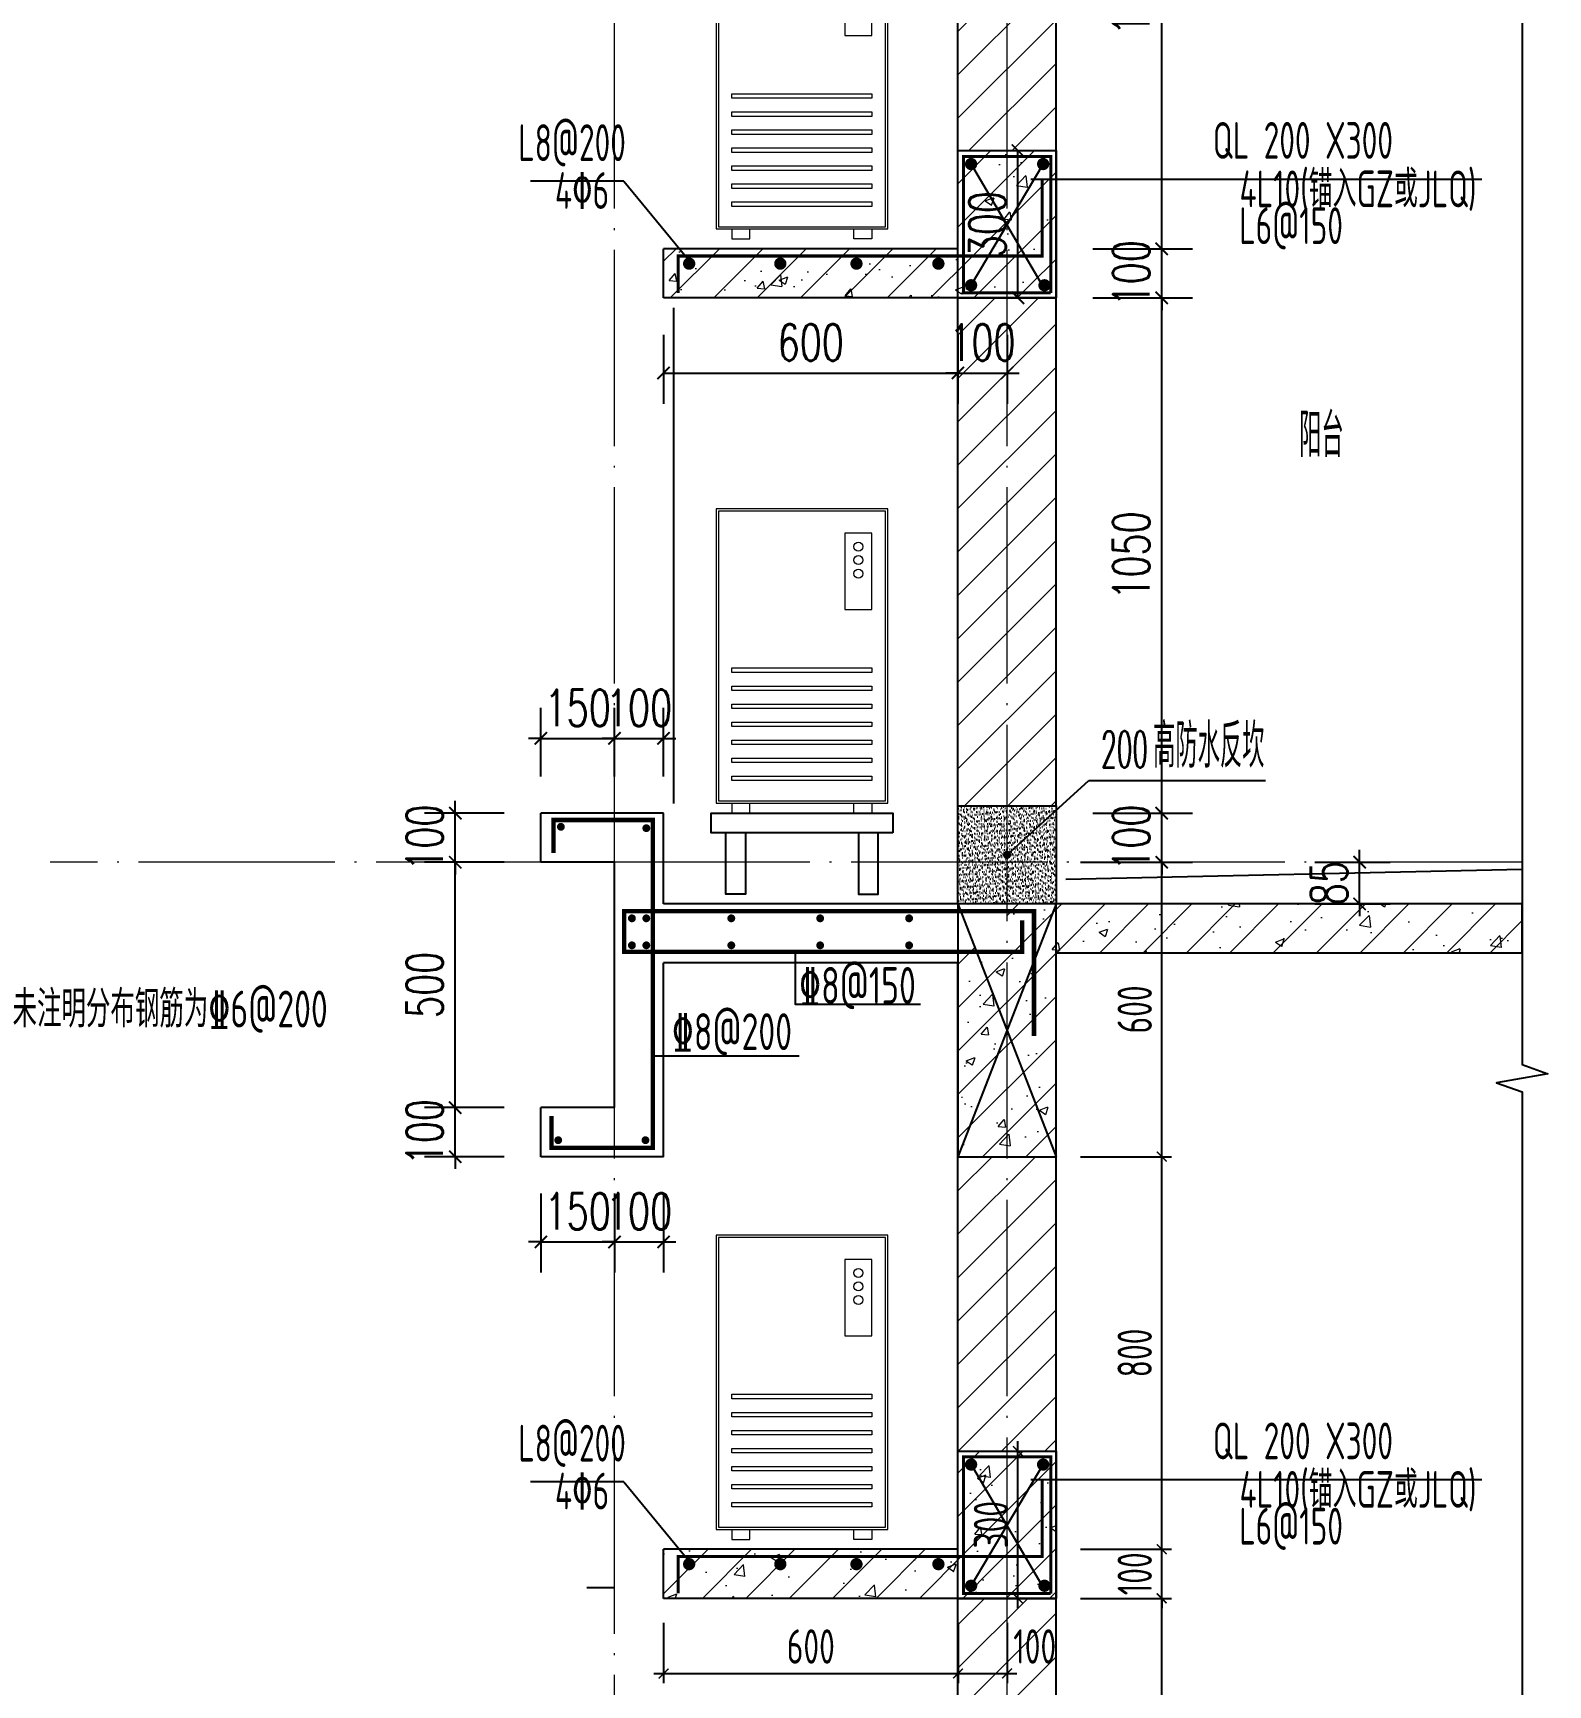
# Model space of a CAD drawing. Extents: x -461650 to 361314, y 245336 to 769729.
# Drawn here: x 264297 to 267385, y 667147 to 670513 of the extents above; entities that cross this region are included whole.
import ezdxf
from ezdxf.enums import TextEntityAlignment as Align

# ---------------------------------------------------------------- set-up
doc = ezdxf.new("R2010")
doc.units = 0
doc.header["$LTSCALE"] = 1000
doc.linetypes.add('DOTE', pattern=[2.42, 2, -0.2, 0.02, -0.2])
doc.linetypes.add('H3普通虚线', pattern=[4.2, 3, -1.2])
doc.layers.get('0').update_dxf_attribs({"linetype": 'CONTINUOUS'})
doc.layers.get('DEFPOINTS').update_dxf_attribs({"linetype": 'CONTINUOUS'})
for name, color, linetype in [('DIM', 2, 'CONTINUOUS'), ('DIM_IDEN', 67, 'CONTINUOUS'), ('DIM_SYMB', 3, 'CONTINUOUS'), ('PUB_DIM', 3, 'CONTINUOUS'), ('PUB_TEXT', 2, 'CONTINUOUS'), ('REIN', 6, 'CONTINUOUS'), ('REIND', 1, 'CONTINUOUS'), ('REINL', 1, 'CONTINUOUS'), ('S-BEAM-LINE2', 4, 'H3普通虚线'), ('S-大样-砼线', 7, 'CONTINUOUS'), ('S-引出线', 40, 'CONTINUOUS'), ('TEXT', 2, 'CONTINUOUS'), ('WALL', 5, 'CONTINUOUS'), ('看线', 251, 'CONTINUOUS'), ('空调外机', 8, 'CONTINUOUS'), ('立面-看线', 251, 'CONTINUOUS')]:
    doc.layers.add(name, color=color, linetype=linetype)
for name, color, linetype, lineweight in [('DOTE', 19, 'DOTE', 9), ('PUB_HATCH', 8, 'CONTINUOUS', 9), ('平面-空调室外机', 143, 'CONTINUOUS', 9)]:
    doc.layers.add(name, color=color, linetype=linetype, lineweight=lineweight)
doc.styles.add('_TCH_DIM_T3', font='SIMPLEX', dxfattribs={"width": 0.705882, "bigfont": 'GBCBIG'})
doc.styles.add('DIM_FONT_T3', font='SIMPLEX', dxfattribs={"width": 0.705882, "bigfont": 'GBCBIG'})
doc.styles.add('TSSD_DIMENSION', font='Tssdeng.shx', dxfattribs={"width": 0.7, "bigfont": 'tssdchn.shx'})
doc.styles.add('TSSD_Label', font='Tssdeng.shx', dxfattribs={"width": 0.7, "bigfont": 'hztxt.shx'})
doc.styles.add('TSSD_REIN', font='tssdeng.shx', dxfattribs={"width": 0.7, "height": 300, "bigfont": 'tssdchn.shx'})
doc.dimstyles.new('_TCH_ARCH&&25', dxfattribs={"dimtxt": 74.375, "dimasz": 25, "dimexe": 62.5, "dimexo": 75, "dimgap": 25, "dimtad": 1, "dimdec": 0, "dimzin": 0, "dimdsep": 46, "dimtxsty": '_TCH_DIM_T3', "dimblk": 'ARCHTICK', "dimcen": 0.09, "dimclrt": 7, "dimazin": 0, "dimtfac": 1, "dimtdec": 0, "dimtix": 1, "dimtmove": 2, "dimatfit": 3, "dimldrblk": 'ARCHTICK', "dimfxl": 0, "dimtolj": 1, "dimtzin": 0, "dimarcsym": 0})
doc.dimstyles.new('TSSD_20_20', dxfattribs={"dimtxt": 60, "dimasz": 20, "dimexe": 20, "dimexo": 50, "dimgap": 20, "dimtad": 1, "dimdec": 0, "dimzin": 0, "dimdsep": 46, "dimtxsty": 'TSSD_DIMENSION', "dimblk": 'ARCHTICK', "dimblk1": 'ARCHTICK', "dimblk2": 'ARCHTICK', "dimcen": 0, "dimdle": 20, "dimclrt": 7, "dimadec": 0, "dimazin": 0, "dimtfac": 1, "dimtdec": 0, "dimtix": 1, "dimtmove": 2, "dimatfit": 3, "dimfxl": 0, "dimtolj": 1, "dimtzin": 0, "dimarcsym": 0})
pattern_1 = [(45, (0, 0), (-44.194174, 44.194174), []), (50, (0, 0), (179.315046, -15.688034), [18.75, -206.25]), (355, (0, 0), (-34.687833, 188.048033), [15, -165]), (100.4514, (14.94, -1.3), (144.627345, 172.359886), [15.935047, -175.285528]), (46.1842, (0, 50), (266.81026, -41.379754), [28.125, -309.375]), (96.6356, (22.23, 46.55), (233.66568, 243.52947), [23.90257, -262.92825]), (351.1842, (0, 50), (233.66549, 243.52965), [22.5, -247.5]), (21, (25, 37.5), (149.226763, -100.654723), [18.75, -206.25]), (326, (25, 37.5), (60.828833, 181.28751), [15, -165]), (71.4514, (37.44, 29.11), (210.055657, 80.632624), [15.935047, -175.285528]), (37.5, (0, 0), (3.039964, 83.2234635), [0, -163, 0, -167.5, 0, -165.625]), (7.5, (0, 0), (65.767384, 98.602928), [0, -95.5, 0, -159.25, 0, -63.125]), (327.5, (-55.75, 0), (133.455609, -5.638718), [0, -62.5, 0, -195, 0, -258.75]), (317.5, (-80.75, 0), (145.796542, 25.026246), [0, -81.25, 0, -129.5, 0, -183.75])]
pattern_2 = [(45, (0, 44.88), (-44.1941915, 44.1941915), [])]
pattern_3 = [(45, (-737876.647, 828566.014), (-44.194174, 44.194174), []), (50, (-737876.65, 828566.01), (179.315046, -15.688034), [18.75, -206.25]), (355, (-737876.65, 828566.01), (-34.687833, 188.048033), [15, -165]), (100.4514, (-737861.7, 828564.7), (144.627345, 172.359886), [15.935047, -175.285528]), (46.1842, (-737876.65, 828616.01), (266.81026, -41.379754), [28.125, -309.375]), (96.6356, (-737854.4, 828612.57), (233.665676, 243.52947), [23.90257, -262.92825]), (351.1842, (-737876.65, 828616.01), (233.66549, 243.52965), [22.5, -247.5]), (21, (-737851.65, 828603.51), (149.226763, -100.654723), [18.75, -206.25]), (326, (-737851.65, 828603.51), (60.828833, 181.28751), [15, -165]), (71.4514, (-737839.21, 828595.13), (210.055657, 80.632624), [15.935047, -175.285528]), (37.5, (-737876.647, 828566.014), (3.039964, 83.2234635), [0, -163, 0, -167.5, 0, -165.625]), (7.5, (-737876.65, 828566.01), (65.767384, 98.602928), [0, -95.5, 0, -159.25, 0, -63.125]), (327.5, (-737932.397, 828566.014), (133.455609, -5.638718), [0, -62.5, 0, -195, 0, -258.75]), (317.5, (-737957.4, 828566.01), (145.796542, 25.026246), [0, -81.25, 0, -129.5, 0, -183.75])]
pattern_4 = [(45, (-737876.647, 828610.89), (-44.1941915, 44.1941915), [])]

# ---------------------------------------------------------------- blocks, each defined once
blk = doc.blocks.new('kongtiao')
for p, q in [((-338.7, 49), (-338.7, -550.8)), ((11, 49), (-338.7, 49)), ((-334.1, 44.4), (-334.1, -546.2)), ((6.4, 44.4), (-334.1, 44.4)), ((6.4, -546.2), (6.4, 44.4)), ((11, -550.8), (11, 49)), ((-76.2, -0.5), (-76.2, -156.5)), ((-21.1, -0.5), (-76.2, -0.5)), ((-21.1, -156.5), (-21.1, -0.5)), ((-76.2, -156.5), (-21.1, -156.5)), ((-338.7, -550.8), (11, -550.8)), ((-334.1, -546.2), (6.4, -546.2)), ((-306.6, -550.8), (-306.6, -571.2)), ((-306.6, -571.2), (-269.8, -571.2)), ((-269.8, -571.2), (-269.8, -550.8)), ((-57.9, -571.2), (-57.9, -550.8)), ((-21.1, -571.2), (-57.9, -571.2)), ((-21.1, -550.8), (-21.1, -571.2))]:
    blk.add_line(p, q)
for points in [[(-306.6, -275.4), (-21.1, -275.4), (-21.1, -284.6), (-306.6, -284.6)], [(-306.6, -312.1), (-21.1, -312.1), (-21.1, -321.3), (-306.6, -321.3)], [(-306.6, -348.8), (-21.1, -348.8), (-21.1, -358), (-306.6, -358)], [(-306.6, -385.6), (-21.1, -385.6), (-21.1, -394.7), (-306.6, -394.7)], [(-306.6, -422.3), (-21.1, -422.3), (-21.1, -431.5), (-306.6, -431.5)], [(-306.6, -459), (-21.1, -459), (-21.1, -468.2), (-306.6, -468.2)], [(-306.6, -495.7), (-21.1, -495.7), (-21.1, -504.9), (-306.6, -504.9)]]:
    blk.add_lwpolyline(points, close=True)
for centre in [(-48.7, -28), (-48.7, -55.6), (-48.7, -83.1)]:
    blk.add_circle(centre, 9.18)
blk = doc.blocks.new('_ArchTick')
at = {"color": 0, "linetype": 'ByBlock', "const_width": 0.15}
blk.add_lwpolyline([(-0.5, -0.5), (0.5, 0.5)], dxfattribs=at)
blk = doc.blocks.new('*D250')
at = {"layer": 'DEFPOINTS', "color": 0}
for p in [(895181.9, -114986.1), (895397.2, -114986.1), (895181.9, -116036.1)]:
    blk.add_point(p, dxfattribs=at)
at = {"layer": 'PUB_DIM', "color": 0, "lineweight": -2}
for p, q in [((895256.9, -114986.1), (895459.7, -114986.1)), ((895397.2, -116036.1), (895397.2, -114986.1)), ((895256.9, -116036.1), (895459.7, -116036.1))]:
    blk.add_line(p, q, dxfattribs=at)
at = {"layer": 'PUB_DIM', "color": 0, "lineweight": -2, "xscale": 25, "yscale": 25, "zscale": 25}
for p, rotation in [((895397.2, -114986.1), 90), ((895397.2, -116036.1), 270)]:
    blk.add_blockref('_ArchTick', p, dxfattribs=dict(at, rotation=rotation))
at = {"layer": 'PUB_DIM', "color": 7, "insert": (895335, -115511.1), "char_height": 74.38, "attachment_point": 5, "rotation": 90, "style": '_TCH_DIM_T3'}
blk.add_mtext('\\A1;1050', dxfattribs=at)
blk = doc.blocks.new('*D251')
at = {"layer": 'DEFPOINTS', "color": 0}
for p in [(895181.9, -116036.1), (895397.2, -116036.1), (895181.9, -116136.1)]:
    blk.add_point(p, dxfattribs=at)
at = {"layer": 'PUB_DIM', "color": 0, "lineweight": -2}
for p, q in [((895397.2, -116036.1), (895397.2, -116011.1)), ((895256.9, -116036.1), (895459.7, -116036.1)), ((895397.2, -116136.1), (895397.2, -116036.1)), ((895256.9, -116136.1), (895459.7, -116136.1)), ((895397.2, -116136.1), (895397.2, -116161.1))]:
    blk.add_line(p, q, dxfattribs=at)
at = {"layer": 'PUB_DIM', "color": 0, "lineweight": -2, "xscale": 25, "yscale": 25, "zscale": 25}
for p, rotation in [((895397.2, -116036.1), 270), ((895397.2, -116136.1), 90)]:
    blk.add_blockref('_ArchTick', p, dxfattribs=dict(at, rotation=rotation))
at = {"layer": 'PUB_DIM', "color": 7, "insert": (895335, -116086.1), "char_height": 74.38, "attachment_point": 5, "rotation": 90, "style": '_TCH_DIM_T3'}
blk.add_mtext('\\A1;100', dxfattribs=at)
blk = doc.blocks.new('*D252')
at = {"layer": 'DEFPOINTS', "color": 0}
for p in [(895181.9, -116136.1), (895397.2, -116136.1), (895181.9, -117186.1)]:
    blk.add_point(p, dxfattribs=at)
at = {"layer": 'PUB_DIM', "color": 0, "lineweight": -2}
for p, q in [((895256.9, -116136.1), (895459.7, -116136.1)), ((895397.2, -117186.1), (895397.2, -116136.1)), ((895256.9, -117186.1), (895459.7, -117186.1))]:
    blk.add_line(p, q, dxfattribs=at)
at = {"layer": 'PUB_DIM', "color": 0, "lineweight": -2, "xscale": 25, "yscale": 25, "zscale": 25}
for p, rotation in [((895397.2, -116136.1), 90), ((895397.2, -117186.1), 270)]:
    blk.add_blockref('_ArchTick', p, dxfattribs=dict(at, rotation=rotation))
at = {"layer": 'PUB_DIM', "color": 7, "insert": (895335, -116661.1), "char_height": 74.38, "attachment_point": 5, "rotation": 90, "style": '_TCH_DIM_T3'}
blk.add_mtext('\\A1;1050', dxfattribs=at)
blk = doc.blocks.new('*D253')
at = {"layer": 'DEFPOINTS', "color": 0}
for p in [(895181.9, -117186.1), (895397.2, -117186.1), (895181.9, -117286.1)]:
    blk.add_point(p, dxfattribs=at)
at = {"layer": 'PUB_DIM', "color": 0, "lineweight": -2}
for p, q in [((895397.2, -117186.1), (895397.2, -117161.1)), ((895256.9, -117186.1), (895459.7, -117186.1)), ((895397.2, -117286.1), (895397.2, -117186.1)), ((895256.9, -117286.1), (895459.7, -117286.1)), ((895397.2, -117286.1), (895397.2, -117311.1))]:
    blk.add_line(p, q, dxfattribs=at)
at = {"layer": 'PUB_DIM', "color": 0, "lineweight": -2, "xscale": 25, "yscale": 25, "zscale": 25}
for p, rotation in [((895397.2, -117186.1), 270), ((895397.2, -117286.1), 90)]:
    blk.add_blockref('_ArchTick', p, dxfattribs=dict(at, rotation=rotation))
at = {"layer": 'PUB_DIM', "color": 7, "insert": (895335, -117236.1), "char_height": 74.38, "attachment_point": 5, "rotation": 90, "style": '_TCH_DIM_T3'}
blk.add_mtext('\\A1;100', dxfattribs=at)
blk = doc.blocks.new('*D254')
at = {"layer": 'DEFPOINTS', "color": 0}
for p in [(894381.9, -116136.1), (894981.9, -116136.1), (894981.9, -116289.2)]:
    blk.add_point(p, dxfattribs=at)
at = {"layer": 'PUB_DIM', "color": 0, "lineweight": -2}
for p, q in [((894381.9, -116211.1), (894381.9, -116351.7)), ((894981.9, -116211.1), (894981.9, -116351.7)), ((894381.9, -116289.2), (894981.9, -116289.2))]:
    blk.add_line(p, q, dxfattribs=at)
at = {"layer": 'PUB_DIM', "color": 0, "lineweight": -2, "xscale": 25, "yscale": 25, "zscale": 25, "rotation": 180}
blk.add_blockref('_ArchTick', (894381.9, -116289.2), dxfattribs=at)
at = {"layer": 'PUB_DIM', "color": 0, "lineweight": -2, "xscale": 25, "yscale": 25, "zscale": 25}
blk.add_blockref('_ArchTick', (894981.9, -116289.2), dxfattribs=at)
at = {"layer": 'PUB_DIM', "color": 7, "insert": (894681.9, -116227), "char_height": 74.38, "attachment_point": 5, "style": '_TCH_DIM_T3'}
blk.add_mtext('\\A1;600', dxfattribs=at)
blk = doc.blocks.new('*D255')
at = {"layer": 'DEFPOINTS', "color": 0}
for p in [(894981.9, -116136.1), (895081.9, -116136.1), (895081.9, -116289.2)]:
    blk.add_point(p, dxfattribs=at)
at = {"layer": 'PUB_DIM', "color": 0, "lineweight": -2}
for p, q in [((894981.9, -116211.1), (894981.9, -116351.7)), ((895081.9, -116211.1), (895081.9, -116351.7)), ((894981.9, -116289.2), (894956.9, -116289.2)), ((894981.9, -116289.2), (895081.9, -116289.2)), ((895081.9, -116289.2), (895106.9, -116289.2))]:
    blk.add_line(p, q, dxfattribs=at)
at = {"layer": 'PUB_DIM', "color": 0, "lineweight": -2, "xscale": 25, "yscale": 25, "zscale": 25}
blk.add_blockref('_ArchTick', (894981.9, -116289.2), dxfattribs=at)
at = {"layer": 'PUB_DIM', "color": 0, "lineweight": -2, "xscale": 25, "yscale": 25, "zscale": 25, "rotation": 180}
blk.add_blockref('_ArchTick', (895081.9, -116289.2), dxfattribs=at)
at = {"layer": 'PUB_DIM', "color": 7, "insert": (895031.9, -116227), "char_height": 74.38, "attachment_point": 5, "style": '_TCH_DIM_T3'}
blk.add_mtext('\\A1;100', dxfattribs=at)
blk = doc.blocks.new('*D256')
at = {"layer": 'DEFPOINTS', "color": 0}
for p in [(894981.9, -115836.1), (895104.2, -115836.1), (894981.9, -116136.1)]:
    blk.add_point(p, dxfattribs=at)
at = {"layer": 'PUB_DIM', "color": 0, "lineweight": -2}
for p, q in [((895056.9, -115836.1), (895166.7, -115836.1)), ((895104.2, -116136.1), (895104.2, -115836.1)), ((895056.9, -116136.1), (895166.7, -116136.1))]:
    blk.add_line(p, q, dxfattribs=at)
at = {"layer": 'PUB_DIM', "color": 0, "lineweight": -2, "xscale": 25, "yscale": 25, "zscale": 25}
for p, rotation in [((895104.2, -115836.1), 90), ((895104.2, -116136.1), 270)]:
    blk.add_blockref('_ArchTick', p, dxfattribs=dict(at, rotation=rotation))
at = {"layer": 'PUB_DIM', "color": 7, "insert": (895042, -115986.1), "char_height": 74.38, "attachment_point": 5, "rotation": 90, "style": '_TCH_DIM_T3'}
blk.add_mtext('\\A1;300', dxfattribs=at)
blk = doc.blocks.new('*D257')
at = {"layer": 'DEFPOINTS', "color": 0}
for p in [(895634.6, -117286.1), (895800.6, -117286.1), (895634.6, -117371.1)]:
    blk.add_point(p, dxfattribs=at)
at = {"layer": 'PUB_DIM', "color": 0, "lineweight": -2}
for p, q in [((895800.6, -117286.1), (895800.6, -117261.1)), ((895709.6, -117286.1), (895863.1, -117286.1)), ((895800.6, -117371.1), (895800.6, -117286.1)), ((895709.6, -117371.1), (895863.1, -117371.1)), ((895800.6, -117371.1), (895800.6, -117396.1))]:
    blk.add_line(p, q, dxfattribs=at)
at = {"layer": 'PUB_DIM', "color": 0, "lineweight": -2, "xscale": 25, "yscale": 25, "zscale": 25}
for p, rotation in [((895800.6, -117286.1), 270), ((895800.6, -117371.1), 90)]:
    blk.add_blockref('_ArchTick', p, dxfattribs=dict(at, rotation=rotation))
at = {"layer": 'PUB_DIM', "color": 7, "insert": (895738.4, -117328.6), "char_height": 74.38, "attachment_point": 5, "rotation": 90, "style": '_TCH_DIM_T3'}
blk.add_mtext('\\A1;85', dxfattribs=at)
blk = doc.blocks.new('*D258')
at = {"layer": 'DEFPOINTS', "color": 0}
for p in [(893957.3, -117186.1), (894131.9, -117186.1), (894131.9, -117286.1)]:
    blk.add_point(p, dxfattribs=at)
at = {"layer": 'PUB_DIM', "color": 0, "lineweight": -2}
for p, q in [((893957.3, -117186.1), (893957.3, -117161.1)), ((894056.9, -117186.1), (893894.8, -117186.1)), ((893957.3, -117286.1), (893957.3, -117186.1)), ((894056.9, -117286.1), (893894.8, -117286.1)), ((893957.3, -117286.1), (893957.3, -117311.1))]:
    blk.add_line(p, q, dxfattribs=at)
at = {"layer": 'PUB_DIM', "color": 0, "lineweight": -2, "xscale": 25, "yscale": 25, "zscale": 25}
for p, rotation in [((893957.3, -117186.1), 270), ((893957.3, -117286.1), 90)]:
    blk.add_blockref('_ArchTick', p, dxfattribs=dict(at, rotation=rotation))
at = {"layer": 'PUB_DIM', "color": 7, "insert": (893895.1, -117236.1), "char_height": 74.38, "attachment_point": 5, "rotation": 90, "style": '_TCH_DIM_T3'}
blk.add_mtext('\\A1;100', dxfattribs=at)
blk = doc.blocks.new('*D259')
at = {"layer": 'DEFPOINTS', "color": 0}
for p in [(893957.3, -117286.1), (894131.9, -117286.1), (894131.9, -117786.1)]:
    blk.add_point(p, dxfattribs=at)
at = {"layer": 'PUB_DIM', "color": 0, "lineweight": -2}
for p, q in [((894056.9, -117286.1), (893894.8, -117286.1)), ((893957.3, -117786.1), (893957.3, -117286.1)), ((894056.9, -117786.1), (893894.8, -117786.1))]:
    blk.add_line(p, q, dxfattribs=at)
at = {"layer": 'PUB_DIM', "color": 0, "lineweight": -2, "xscale": 25, "yscale": 25, "zscale": 25}
for p, rotation in [((893957.3, -117286.1), 90), ((893957.3, -117786.1), 270)]:
    blk.add_blockref('_ArchTick', p, dxfattribs=dict(at, rotation=rotation))
at = {"layer": 'PUB_DIM', "color": 7, "insert": (893895.1, -117536.1), "char_height": 74.38, "attachment_point": 5, "rotation": 90, "style": '_TCH_DIM_T3'}
blk.add_mtext('\\A1;500', dxfattribs=at)
blk = doc.blocks.new('*D260')
at = {"layer": 'DEFPOINTS', "color": 0}
for p in [(893957.3, -117786.1), (894131.9, -117786.1), (894131.9, -117886.1)]:
    blk.add_point(p, dxfattribs=at)
at = {"layer": 'PUB_DIM', "color": 0, "lineweight": -2}
for p, q in [((893957.3, -117786.1), (893957.3, -117761.1)), ((894056.9, -117786.1), (893894.8, -117786.1)), ((893957.3, -117886.1), (893957.3, -117786.1)), ((894056.9, -117886.1), (893894.8, -117886.1)), ((893957.3, -117886.1), (893957.3, -117911.1))]:
    blk.add_line(p, q, dxfattribs=at)
at = {"layer": 'PUB_DIM', "color": 0, "lineweight": -2, "xscale": 25, "yscale": 25, "zscale": 25}
for p, rotation in [((893957.3, -117786.1), 270), ((893957.3, -117886.1), 90)]:
    blk.add_blockref('_ArchTick', p, dxfattribs=dict(at, rotation=rotation))
at = {"layer": 'PUB_DIM', "color": 7, "insert": (893895.1, -117836.1), "char_height": 74.38, "attachment_point": 5, "rotation": 90, "style": '_TCH_DIM_T3'}
blk.add_mtext('\\A1;100', dxfattribs=at)
blk = doc.blocks.new('*D261')
at = {"layer": 'DEFPOINTS', "color": 0}
for p in [(894131.9, -117886.1), (894281.9, -117886.1), (894281.9, -118059.8)]:
    blk.add_point(p, dxfattribs=at)
at = {"layer": 'PUB_DIM', "color": 0, "lineweight": -2}
for p, q in [((894131.9, -117961.1), (894131.9, -118122.3)), ((894281.9, -117961.1), (894281.9, -118122.3)), ((894131.9, -118059.8), (894106.9, -118059.8)), ((894131.9, -118059.8), (894281.9, -118059.8)), ((894281.9, -118059.8), (894306.9, -118059.8))]:
    blk.add_line(p, q, dxfattribs=at)
at = {"layer": 'PUB_DIM', "color": 0, "lineweight": -2, "xscale": 25, "yscale": 25, "zscale": 25}
blk.add_blockref('_ArchTick', (894131.9, -118059.8), dxfattribs=at)
at = {"layer": 'PUB_DIM', "color": 0, "lineweight": -2, "xscale": 25, "yscale": 25, "zscale": 25, "rotation": 180}
blk.add_blockref('_ArchTick', (894281.9, -118059.8), dxfattribs=at)
at = {"layer": 'PUB_DIM', "color": 7, "insert": (894206.9, -117997.6), "char_height": 74.38, "attachment_point": 5, "style": '_TCH_DIM_T3'}
blk.add_mtext('\\A1;150', dxfattribs=at)
blk = doc.blocks.new('*D262')
at = {"layer": 'DEFPOINTS', "color": 0}
for p in [(894281.9, -117886.1), (894381.9, -117886.1), (894381.9, -118059.8)]:
    blk.add_point(p, dxfattribs=at)
at = {"layer": 'PUB_DIM', "color": 0, "lineweight": -2}
for p, q in [((894281.9, -117961.1), (894281.9, -118122.3)), ((894381.9, -117961.1), (894381.9, -118122.3)), ((894281.9, -118059.8), (894256.9, -118059.8)), ((894281.9, -118059.8), (894381.9, -118059.8)), ((894381.9, -118059.8), (894406.9, -118059.8))]:
    blk.add_line(p, q, dxfattribs=at)
at = {"layer": 'PUB_DIM', "color": 0, "lineweight": -2, "xscale": 25, "yscale": 25, "zscale": 25}
blk.add_blockref('_ArchTick', (894281.9, -118059.8), dxfattribs=at)
at = {"layer": 'PUB_DIM', "color": 0, "lineweight": -2, "xscale": 25, "yscale": 25, "zscale": 25, "rotation": 180}
blk.add_blockref('_ArchTick', (894381.9, -118059.8), dxfattribs=at)
at = {"layer": 'PUB_DIM', "color": 7, "insert": (894331.9, -117997.6), "char_height": 74.38, "attachment_point": 5, "style": '_TCH_DIM_T3'}
blk.add_mtext('\\A1;100', dxfattribs=at)
blk = doc.blocks.new('*D263')
at = {"layer": 'DEFPOINTS', "color": 0}
for p in [(894281.9, -117033.7), (894131.9, -117186.1), (894281.9, -117186.1)]:
    blk.add_point(p, dxfattribs=at)
at = {"layer": 'PUB_DIM', "color": 0, "lineweight": -2}
for p, q in [((894131.9, -117111.1), (894131.9, -116971.2)), ((894281.9, -117111.1), (894281.9, -116971.2)), ((894131.9, -117033.7), (894106.9, -117033.7)), ((894131.9, -117033.7), (894281.9, -117033.7)), ((894281.9, -117033.7), (894306.9, -117033.7))]:
    blk.add_line(p, q, dxfattribs=at)
at = {"layer": 'PUB_DIM', "color": 0, "lineweight": -2, "xscale": 25, "yscale": 25, "zscale": 25}
blk.add_blockref('_ArchTick', (894131.9, -117033.7), dxfattribs=at)
at = {"layer": 'PUB_DIM', "color": 0, "lineweight": -2, "xscale": 25, "yscale": 25, "zscale": 25, "rotation": 180}
blk.add_blockref('_ArchTick', (894281.9, -117033.7), dxfattribs=at)
at = {"layer": 'PUB_DIM', "color": 7, "insert": (894206.9, -116971.6), "char_height": 74.38, "attachment_point": 5, "style": '_TCH_DIM_T3'}
blk.add_mtext('\\A1;150', dxfattribs=at)
blk = doc.blocks.new('*D264')
at = {"layer": 'DEFPOINTS', "color": 0}
for p in [(894381.9, -117033.7), (894281.9, -117186.1), (894381.9, -117186.1)]:
    blk.add_point(p, dxfattribs=at)
at = {"layer": 'PUB_DIM', "color": 0, "lineweight": -2}
for p, q in [((894281.9, -117111.1), (894281.9, -116971.2)), ((894381.9, -117111.1), (894381.9, -116971.2)), ((894281.9, -117033.7), (894256.9, -117033.7)), ((894281.9, -117033.7), (894381.9, -117033.7)), ((894381.9, -117033.7), (894406.9, -117033.7))]:
    blk.add_line(p, q, dxfattribs=at)
at = {"layer": 'PUB_DIM', "color": 0, "lineweight": -2, "xscale": 25, "yscale": 25, "zscale": 25}
blk.add_blockref('_ArchTick', (894281.9, -117033.7), dxfattribs=at)
at = {"layer": 'PUB_DIM', "color": 0, "lineweight": -2, "xscale": 25, "yscale": 25, "zscale": 25, "rotation": 180}
blk.add_blockref('_ArchTick', (894381.9, -117033.7), dxfattribs=at)
at = {"layer": 'PUB_DIM', "color": 7, "insert": (894331.9, -116971.6), "char_height": 74.38, "attachment_point": 5, "style": '_TCH_DIM_T3'}
blk.add_mtext('\\A1;100', dxfattribs=at)
blk = doc.blocks.new('*D949')
at = {"layer": 'DEFPOINTS', "color": 0}
for p in [(266182.6, 667623), (266304.8, 667623), (266182.6, 667323)]:
    blk.add_point(p, dxfattribs=at)
at = {"layer": 'DIM', "color": 0, "lineweight": -2}
for p, q in [((266304.8, 667303), (266304.8, 667643)), ((266232.6, 667623), (266324.8, 667623)), ((266232.6, 667323), (266324.8, 667323))]:
    blk.add_line(p, q, dxfattribs=at)
at = {"layer": 'DIM', "color": 0, "lineweight": -2, "xscale": 20, "yscale": 20, "zscale": 20}
for p, rotation in [((266304.8, 667623), 90), ((266304.8, 667323), 270)]:
    blk.add_blockref('_ArchTick', p, dxfattribs=dict(at, rotation=rotation))
at = {"layer": 'DIM', "color": 7, "insert": (266249.8, 667473), "char_height": 70, "attachment_point": 5, "rotation": 90, "style": 'TSSD_DIMENSION'}
blk.add_mtext('\\A1;300', dxfattribs=at)
blk = doc.blocks.new('*D950')
at = {"layer": 'DEFPOINTS', "color": 0}
for p in [(265582.6, 667323), (266182.6, 667323), (266182.6, 667169.9)]:
    blk.add_point(p, dxfattribs=at)
at = {"layer": 'DIM', "color": 0, "lineweight": -2}
for p, q in [((265582.6, 667273), (265582.6, 667149.9)), ((266182.6, 667273), (266182.6, 667149.9)), ((265562.6, 667169.9), (266202.6, 667169.9))]:
    blk.add_line(p, q, dxfattribs=at)
at = {"layer": 'DIM', "color": 0, "lineweight": -2, "xscale": 20, "yscale": 20, "zscale": 20, "rotation": 180}
blk.add_blockref('_ArchTick', (265582.6, 667169.9), dxfattribs=at)
at = {"layer": 'DIM', "color": 0, "lineweight": -2, "xscale": 20, "yscale": 20, "zscale": 20}
blk.add_blockref('_ArchTick', (266182.6, 667169.9), dxfattribs=at)
at = {"layer": 'DIM', "color": 7, "insert": (265882.6, 667224.9), "char_height": 70, "attachment_point": 5, "style": 'TSSD_DIMENSION'}
blk.add_mtext('\\A1;600', dxfattribs=at)
blk = doc.blocks.new('*D951')
at = {"layer": 'DEFPOINTS', "color": 0}
for p in [(266182.6, 667323), (266282.6, 667323), (266282.6, 667169.9)]:
    blk.add_point(p, dxfattribs=at)
at = {"layer": 'DIM', "color": 0, "lineweight": -2}
for p, q in [((266182.6, 667273), (266182.6, 667149.9)), ((266282.6, 667273), (266282.6, 667149.9)), ((266162.6, 667169.9), (266302.6, 667169.9))]:
    blk.add_line(p, q, dxfattribs=at)
at = {"layer": 'DIM', "color": 0, "lineweight": -2, "xscale": 20, "yscale": 20, "zscale": 20, "rotation": 180}
blk.add_blockref('_ArchTick', (266182.6, 667169.9), dxfattribs=at)
at = {"layer": 'DIM', "color": 0, "lineweight": -2, "xscale": 20, "yscale": 20, "zscale": 20}
blk.add_blockref('_ArchTick', (266282.6, 667169.9), dxfattribs=at)
at = {"layer": 'DIM', "color": 7, "insert": (266339, 667224.9), "char_height": 70, "attachment_point": 5, "style": 'TSSD_DIMENSION'}
blk.add_mtext('\\A1;100', dxfattribs=at)
blk = doc.blocks.new('*D952')
at = {"layer": 'DEFPOINTS', "color": 0}
for p in [(266382.6, 668823), (266597.8, 668823), (266382.6, 668223)]:
    blk.add_point(p, dxfattribs=at)
at = {"layer": 'DIM', "color": 0, "lineweight": -2}
for p, q in [((266597.8, 668203), (266597.8, 668843)), ((266432.6, 668823), (266617.8, 668823)), ((266432.6, 668223), (266617.8, 668223))]:
    blk.add_line(p, q, dxfattribs=at)
at = {"layer": 'DIM', "color": 0, "lineweight": -2, "xscale": 20, "yscale": 20, "zscale": 20}
for p, rotation in [((266597.8, 668823), 90), ((266597.8, 668223), 270)]:
    blk.add_blockref('_ArchTick', p, dxfattribs=dict(at, rotation=rotation))
at = {"layer": 'DIM', "color": 7, "insert": (266542.8, 668523), "char_height": 70, "attachment_point": 5, "rotation": 90, "style": 'TSSD_DIMENSION'}
blk.add_mtext('\\A1;600', dxfattribs=at)
blk = doc.blocks.new('*D953')
at = {"layer": 'DEFPOINTS', "color": 0}
for p in [(266382.6, 668223), (266597.8, 668223), (266382.6, 667423)]:
    blk.add_point(p, dxfattribs=at)
at = {"layer": 'DIM', "color": 0, "lineweight": -2}
for p, q in [((266597.8, 667403), (266597.8, 668243)), ((266432.6, 668223), (266617.8, 668223)), ((266432.6, 667423), (266617.8, 667423))]:
    blk.add_line(p, q, dxfattribs=at)
at = {"layer": 'DIM', "color": 0, "lineweight": -2, "xscale": 20, "yscale": 20, "zscale": 20}
for p, rotation in [((266597.8, 668223), 90), ((266597.8, 667423), 270)]:
    blk.add_blockref('_ArchTick', p, dxfattribs=dict(at, rotation=rotation))
at = {"layer": 'DIM', "color": 7, "insert": (266542.8, 667823), "char_height": 70, "attachment_point": 5, "rotation": 90, "style": 'TSSD_DIMENSION'}
blk.add_mtext('\\A1;800', dxfattribs=at)
blk = doc.blocks.new('*D954')
at = {"layer": 'DEFPOINTS', "color": 0}
for p in [(266382.6, 667423), (266597.8, 667423), (266382.6, 667323)]:
    blk.add_point(p, dxfattribs=at)
at = {"layer": 'DIM', "color": 0, "lineweight": -2}
for p, q in [((266597.8, 667423), (266597.8, 667443)), ((266432.6, 667423), (266617.8, 667423)), ((266597.8, 667323), (266597.8, 667423)), ((266432.6, 667323), (266617.8, 667323)), ((266597.8, 667323), (266597.8, 667303))]:
    blk.add_line(p, q, dxfattribs=at)
at = {"layer": 'DIM', "color": 0, "lineweight": -2, "xscale": 20, "yscale": 20, "zscale": 20}
for p, rotation in [((266597.8, 667423), 270), ((266597.8, 667323), 90)]:
    blk.add_blockref('_ArchTick', p, dxfattribs=dict(at, rotation=rotation))
at = {"layer": 'DIM', "color": 7, "insert": (266542.8, 667373), "char_height": 70, "attachment_point": 5, "rotation": 90, "style": 'TSSD_DIMENSION'}
blk.add_mtext('\\A1;100', dxfattribs=at)
blk = doc.blocks.new('*D955')
at = {"layer": 'DEFPOINTS', "color": 0}
for p in [(266382.6, 667323), (266597.8, 667323), (266382.6, 666523)]:
    blk.add_point(p, dxfattribs=at)
at = {"layer": 'DIM', "color": 0, "lineweight": -2}
for p, q in [((266597.8, 666503), (266597.8, 667343)), ((266432.6, 667323), (266617.8, 667323)), ((266432.6, 666523), (266617.8, 666523))]:
    blk.add_line(p, q, dxfattribs=at)
at = {"layer": 'DIM', "color": 0, "lineweight": -2, "xscale": 20, "yscale": 20, "zscale": 20}
for p, rotation in [((266597.8, 667323), 90), ((266597.8, 666523), 270)]:
    blk.add_blockref('_ArchTick', p, dxfattribs=dict(at, rotation=rotation))
at = {"layer": 'DIM', "color": 7, "insert": (266542.8, 666923), "char_height": 70, "attachment_point": 5, "rotation": 90, "style": 'TSSD_DIMENSION'}
blk.add_mtext('\\A1;800', dxfattribs=at)
blk = doc.blocks.new('20210809.02275603')
at = {"layer": 'REIN', "const_width": 9}
for points in [[(88254.7, 67181.9), (88254.7, 67248.8), (88457.1, 67248.8), (88457.1, 66580.9), (88250.3, 66580.9), (88250.3, 66645.6)], [(89233.9, 66808.4), (89233.9, 67063.1), (88398.8, 67063.1), (88398.8, 66980.3), (89209.6, 66980.3), (89209.6, 67044.5)]]:
    blk.add_lwpolyline(points, dxfattribs=at)
at = {"layer": 'REIN', "const_width": 8}
for points in [[(88265.7, 67235, 1), (88273.7, 67235, 1)], [(88439.8, 67232.2, 1), (88447.8, 67232.2, 1)], [(88410.4, 67048.5, 1), (88418.4, 67048.5, 1)], [(88439.8, 67048.5, 1), (88447.8, 67048.5, 1)], [(88613, 67048.5, 1), (88621, 67048.5, 1)], [(88794.1, 67048.5, 1), (88802.1, 67048.5, 1)], [(88975.4, 67048.5, 1), (88983.4, 67048.5, 1)], [(88410.4, 66993.5, 1), (88418.4, 66993.5, 1)], [(88439.8, 66993.5, 1), (88447.8, 66993.5, 1)], [(88613, 66993.5, 1), (88621, 66993.5, 1)], [(88794.1, 66993.5, 1), (88802.1, 66993.5, 1)], [(88975.4, 66993.5, 1), (88983.4, 66993.5, 1)], [(88260.3, 66596.4, 1), (88268.3, 66596.4, 1)], [(88438, 66596.4, 1), (88446, 66596.4, 1)]]:
    blk.add_lwpolyline(points, format="xyb", close=True, dxfattribs=at)
at = {"layer": 'S-引出线'}
blk.add_line((88457.1, 66768.4), (88755, 66768.4), dxfattribs=at)
blk.add_lwpolyline([(88746.9, 66980.3), (88746.9, 66873.3), (89002.9, 66873.3)], dxfattribs=at)
at = {"layer": 'TEXT', "style": 'TSSD_REIN', "width": 0.7}
for s, p in [('%%1328@150', (88755.1, 66874.3)), ('未注明分布钢筋为%%1326@200', (87152, 66826.2)), ('\x848@200', (88495.7, 66780.1))]:
    blk.add_text(s, height=75, rotation=0, dxfattribs=at).set_placement(p)
blk = doc.blocks.new('20210810.12064519')
at = {"layer": 'S-大样-砼线'}
for p, q in [((0, 515), (200, 0)), ((200, 515), (0, 0))]:
    blk.add_line(p, q, dxfattribs=at)
blk.add_lwpolyline([(200, 515), (0, 515), (0, 0), (200, 0)], close=True, dxfattribs=at)
blk = doc.blocks.new('QL-3')
at = {"layer": 'REIND', "const_width": 12.5}
for points in [[(312893.5, 71264.4, 1), (312881, 71264.4, 1)], [(313040.3, 71264.4, 1), (313027.8, 71264.4, 1)], [(312893.5, 71017.4, 1), (312881, 71017.4, 1)], [(313043, 71017.4, 1), (313030.5, 71017.4, 1)]]:
    blk.add_lwpolyline(points, format="xyb", close=True, dxfattribs=at)
at = {"layer": 'REINL', "const_width": 6.25}
blk.add_lwpolyline([(313049.7, 71001.6), (313049.7, 71280), (312871.7, 71280), (312871.7, 71001.8), (313049.3, 71001.8)], dxfattribs=at)
at = {"layer": 'S-BEAM-LINE2'}
for p, q in [((312887.3, 71017.4), (313034, 71264.4)), ((312887.3, 71264.4), (313034, 71014.1))]:
    blk.add_line(p, q, dxfattribs=at)
blk.add_lwpolyline([(312860.5, 71291.8), (313060.4, 71291.8), (313060.4, 70991.8), (312860.5, 70991.8)], close=True, dxfattribs=at)
at = {"layer": 'TEXT'}
blk.add_line((313009.3, 71233.9), (313928.2, 71233.9), dxfattribs=at)
at = {"layer": 'TEXT', "style": 'TSSD_Label', "width": 0.65}
for s, p in [('QL 200 X300', (313747.1, 71252.6)), ('4L10(锚入GZ或JLQ)', (313917.4, 71153.8)), ('L6@150', (313645.1, 71078.8))]:
    blk.add_text(s, height=75, dxfattribs=at).set_placement(p, align=Align.BOTTOM_RIGHT)
blk = doc.blocks.new('BW-27856318', base_point=(594987.6, -571981, 0))
at = {"layer": 'REIND', "const_width": 12.5}
for points in [[(595320.6, -571921.5, 1), (595308.1, -571921.5, 1)], [(595506.4, -571921.5, 1), (595493.9, -571921.5, 1)], [(595661.6, -571921.5, 1), (595649.1, -571921.5, 1)], [(595828.6, -571921.5, 1), (595816.1, -571921.5, 1)]]:
    blk.add_lwpolyline(points, format="xyb", close=True, dxfattribs=at)
at = {"layer": 'REINL', "const_width": 6.25}
blk.add_lwpolyline([(595292.1, -571981), (595292.1, -571905.9), (596033.8, -571905.9), (596033.8, -571750.9)], dxfattribs=at)
at = {"layer": 'TEXT', "extrusion": (1.22465e-16, 0, -1)}
blk.add_line((595181.1, -571753.7), (594991, -571753.7), dxfattribs=at)
at = {"layer": 'TEXT'}
blk.add_line((595181.1, -571753.7), (595314.3, -571915.2), dxfattribs=at)
at = {"layer": 'TEXT', "style": 'TSSD_Label', "width": 0.65}
for s, p in [('L8@200', (595185.3, -571735)), ('4%%1306', (595151.2, -571832.5))]:
    blk.add_text(s, height=75, dxfattribs=at).set_placement(p, align=Align.BOTTOM_RIGHT)
blk = doc.blocks.new('VBCVBCBCBF')
at = {"layer": 'PUB_HATCH'}
h = blk.add_hatch(dxfattribs=at)
h.set_pattern_fill('普通砖', color=256, scale=25, style=0)
h.set_pattern_definition(pattern_2)
h.paths.add_polyline_path([(894981.9, -115836.1), (895181.9, -115836.1), (895181.9, -114986.1), (894981.9, -114986.1)])
h = blk.add_hatch(dxfattribs=at)
h.set_pattern_fill('钢筋混凝土', color=256, scale=25, style=0)
h.set_pattern_definition(pattern_1)
h.paths.add_polyline_path([(894981.9, -116036.1), (895181.9, -116136.1), (895181.9, -115836.1), (894981.9, -115836.1)])
h = blk.add_hatch(dxfattribs=at)
h.set_pattern_fill('钢筋混凝土', color=256, scale=25, style=0)
h.set_pattern_definition(pattern_1)
h.paths.add_polyline_path([(895181.9, -116136.1), (894981.9, -116036.1), (894381.9, -116036.1), (894381.9, -116136.1)])
h = blk.add_hatch(dxfattribs=at)
h.set_pattern_fill('普通砖', color=256, scale=25, style=0)
h.set_pattern_definition(pattern_2)
h.paths.add_polyline_path([(895181.9, -117171.1), (895181.9, -116136.1), (894981.9, -116136.1), (894981.9, -117171.1)])
h = blk.add_hatch(dxfattribs=at)
h.set_pattern_fill('钢筋混凝土', color=256, scale=25, style=0)
h.set_pattern_definition(pattern_1)
h.paths.add_polyline_path([(896131.9, -117371.1), (895081.9, -117371.1), (895081.9, -117437.7), (895181.9, -117471.1), (896131.9, -117471.1)])
h = blk.add_hatch(dxfattribs=at)
h.set_pattern_fill('钢筋混凝土', color=256, scale=25, style=0)
h.set_pattern_definition(pattern_1)
h.paths.add_polyline_path([(895181.9, -117886.1), (895181.9, -117471.1), (895081.9, -117437.7), (894981.9, -117471.1), (894981.9, -117886.1)])
at = {"layer": '立面-看线'}
h = blk.add_hatch(dxfattribs=at)
h.set_pattern_fill('碎沙', color=256, scale=4)
h.set_pattern_definition([(37.5, (93928.707, -502733.035), (-0.32000626, 9.78826475), [0, -7.7216, 0, -8.636, 0, -8.255]), (7.5, (93928.707, -502733.035), (8.99046566, 14.33650201), [0, -4.1656, 0, -6.9596, 0, -2.667]), (327.5, (93922.458, -502733.035), (15.819847405, 0.02874369), [0, -2.54, 0, -9.144, 0, -11.938]), (317.5, (93922.458, -502733.035), (15.27112905, 4.45858647), [0, -1.27, 0, -5.9944, 0, -6.858])])
h.paths.add_polyline_path([(894981.9, -117371.1), (895181.9, -117371.1), (895181.9, -117171.1), (894981.9, -117171.1)])
at = {"layer": 'DIM_IDEN'}
for p, q in [((895081.9, -117271.1), (895248.8, -117119.6)), ((895248.8, -117119.6), (895608.9, -117119.6))]:
    blk.add_line(p, q, dxfattribs=at)
at = {"layer": 'DIM_IDEN', "const_width": 8.33}
blk.add_lwpolyline([(895078.9, -117273.9, 1), (895085, -117268.3, 1)], format="xyb", close=True, dxfattribs=at)
at = {"layer": 'WALL'}
for p, q in [((894981.9, -115836.1), (894981.9, -114986.1)), ((895181.9, -115836.1), (895181.9, -114986.1)), ((894981.9, -116036.1), (894981.9, -115836.1)), ((894981.9, -115836.1), (895181.9, -115836.1)), ((895181.9, -116136.1), (895181.9, -115836.1)), ((894981.9, -116036.1), (894381.9, -116036.1)), ((894381.9, -116136.1), (894381.9, -116036.1)), ((895181.9, -116136.1), (894381.9, -116136.1)), ((894981.9, -117171.1), (894981.9, -116136.1)), ((894981.9, -116136.1), (895181.9, -116136.1)), ((895181.9, -117171.1), (895181.9, -116136.1)), ((894981.9, -117171.1), (895181.9, -117171.1)), ((894381.9, -117186.1), (894131.9, -117186.1)), ((894131.9, -117286.1), (894131.9, -117186.1)), ((894381.9, -117371.1), (894381.9, -117186.1)), ((894281.9, -117286.1), (894131.9, -117286.1)), ((894281.9, -117371.1), (894281.9, -117286.1)), ((894281.9, -117786.1), (894281.9, -117371.1)), ((895081.9, -117371.1), (894381.9, -117371.1)), ((896131.9, -117371.1), (895081.9, -117371.1)), ((896131.9, -117471.1), (896131.9, -117371.1)), ((896131.9, -117471.1), (895181.9, -117471.1)), ((895181.9, -117886.1), (895181.9, -117471.1)), ((894381.9, -117886.1), (894381.9, -117491.1)), ((894981.9, -117491.1), (894381.9, -117491.1)), ((894981.9, -117886.1), (894981.9, -117491.1)), ((894281.9, -117786.1), (894131.9, -117786.1)), ((894131.9, -117886.1), (894131.9, -117786.1)), ((894381.9, -117886.1), (894131.9, -117886.1)), ((894981.9, -117886.1), (895181.9, -117886.1))]:
    blk.add_line(p, q, dxfattribs=at)
blk.add_lwpolyline([(894981.9, -117171.1), (895181.9, -117171.1), (895181.9, -117371.1), (894981.9, -117371.1)], close=True, dxfattribs=at)
at = {"layer": '看线'}
blk.add_line((894401.9, -116156.1), (894401.9, -117166.1), dxfattribs=at)
at = {"layer": '看线', "color": 32}
blk.add_lwpolyline([(896131.9, -117301.1), (895201.9, -117321.1)], dxfattribs=at)
at = {"layer": '空调外机', "linetype": 'Continuous'}
blk.add_lwpolyline([(894849, -117226.1), (894479, -117226.1), (894479, -117186.1), (894849, -117186.1)], close=True, dxfattribs=at)
for points in [[(894549, -117226.1), (894549, -117351.1), (894509, -117351.1), (894509, -117226.1)], [(894779, -117226.1), (894779, -117351.1), (894819, -117351.1), (894819, -117226.1)]]:
    blk.add_lwpolyline(points, dxfattribs=at)
at = {"layer": '平面-空调室外机'}
for p in [(894827.8, -115444.9), (894827.8, -116614.9)]:
    blk.add_blockref('kongtiao', p, dxfattribs=at)
at = {"layer": 'PUB_TEXT', "style": 'DIM_FONT_T3'}
for s, height, width, p in [('阳台', 89.36, 0.705882, (895677.3, -116460.5)), ('高防水反坎', 89.36, 0.705882, (895379.6, -117093.3)), ('200', 74.38, 0.49827, (895273.8, -117093.3))]:
    blk.add_text(s, height=height, dxfattribs=dict(at, width=width)).set_placement(p)
at = {"layer": 'PUB_DIM'}
for p1, p2, distance, picture, middle in [((895181.9, -116036.1), (895181.9, -114986.1), -215.2, '*D250', (895335, -115511.1)), ((894981.9, -116136.1), (894981.9, -115836.1), -122.3, '*D256', (895042, -115986.1)), ((895181.9, -116136.1), (895181.9, -116036.1), -215.2, '*D251', (895335, -116086.1)), ((895181.9, -117186.1), (895181.9, -116136.1), -215.2, '*D252', (895335, -116661.1)), ((894381.9, -116136.1), (894981.9, -116136.1), -153.1, '*D254', (894681.9, -116227)), ((894981.9, -116136.1), (895081.9, -116136.1), -153.1, '*D255', (895031.9, -116227)), ((894131.9, -117186.1), (894281.9, -117186.1), 152.3, '*D263', (894206.9, -116971.6)), ((894281.9, -117186.1), (894381.9, -117186.1), 152.3, '*D264', (894331.9, -116971.6)), ((894131.9, -117286.1), (894131.9, -117186.1), 174.6, '*D258', (893895.1, -117236.1)), ((895181.9, -117286.1), (895181.9, -117186.1), -215.2, '*D253', (895335, -117236.1)), ((894131.9, -117786.1), (894131.9, -117286.1), 174.6, '*D259', (893895.1, -117536.1)), ((895634.6, -117371.1), (895634.6, -117286.1), -166, '*D257', (895738.4, -117328.6)), ((894131.9, -117886.1), (894131.9, -117786.1), 174.6, '*D260', (893895.1, -117836.1)), ((894131.9, -117886.1), (894281.9, -117886.1), -173.7, '*D261', (894206.9, -117997.6)), ((894281.9, -117886.1), (894381.9, -117886.1), -173.7, '*D262', (894331.9, -117997.6))]:
    dim = blk.add_aligned_dim(p1=p1, p2=p2, distance=distance, dimstyle='_TCH_ARCH&&25', dxfattribs=at)
    dim.commit()
    dim.dimension.update_dxf_attribs({"geometry": picture, "text_midpoint": middle})

msp = doc.modelspace()

# ---------------------------------------------------------------- hatches: boundary and pattern name
at = {"layer": 'PUB_HATCH'}
h = msp.add_hatch(dxfattribs=at)
h.set_pattern_fill('普通砖', color=256, scale=25, style=0)
h.set_pattern_definition(pattern_4)
h.paths.add_polyline_path([(266182.55, 667622.98), (266382.55, 667622.98), (266382.55, 668222.98), (266182.55, 668222.98)])
h = msp.add_hatch(dxfattribs=at)
h.set_pattern_fill('钢筋混凝土', color=256, scale=25, style=0)
h.set_pattern_definition(pattern_3)
h.paths.add_polyline_path([(266182.55, 667422.98), (266382.55, 667322.98), (266382.55, 667622.98), (266182.55, 667622.98)])
h = msp.add_hatch(dxfattribs=at)
h.set_pattern_fill('钢筋混凝土', color=256, scale=25, style=0)
h.set_pattern_definition(pattern_3)
h.paths.add_polyline_path([(266382.55, 667322.98), (266182.55, 667422.98), (265582.55, 667422.98), (265582.55, 667322.98)])
h = msp.add_hatch(dxfattribs=at)
h.set_pattern_fill('普通砖', color=256, scale=25, style=0)
h.set_pattern_definition(pattern_4)
h.paths.add_polyline_path([(266382.55, 666037.98), (266382.55, 667322.98), (266182.55, 667322.98), (266182.55, 666037.98)])

# ---------------------------------------------------------------- linework, layer by layer
at = {"layer": 'DIM_IDEN'}
msp.add_line((265482.55, 667344.29), (265425.94, 667344.29), dxfattribs=at)
at = {"layer": 'DIM_SYMB'}
msp.add_lwpolyline([(267332.55, 678042.98), (267332.55, 668411.11), (267385.05, 668392), (267280.05, 668373.48), (267332.55, 668354.86), (267332.55, 658722.98)], dxfattribs=at)
at = {"layer": 'DOTE', "color": 1, "linetype": 'DOTE', "ltscale": 0.2}
for p, q in [((265482.55, 659022.98), (265482.55, 678622.98)), ((266282.55, 659022.98), (266282.55, 678622.98)), ((267332.55, 668822.98), (264332.36, 668822.98))]:
    msp.add_line(p, q, dxfattribs=at)
at = {"layer": 'WALL'}
for p, q in [((266182.55, 667622.98), (266182.55, 668222.98)), ((266182.55, 668222.98), (266382.55, 668222.98)), ((266382.55, 667622.98), (266382.55, 668222.98)), ((266182.55, 667422.98), (266182.55, 667622.98)), ((266182.55, 667622.98), (266382.55, 667622.98)), ((266382.55, 667322.98), (266382.55, 667622.98)), ((266182.55, 667422.98), (265582.55, 667422.98)), ((265582.55, 667322.98), (265582.55, 667422.98)), ((266382.55, 667322.98), (265582.55, 667322.98)), ((266182.55, 666037.98), (266182.55, 667322.98)), ((266182.55, 667322.98), (266382.55, 667322.98)), ((266382.55, 666037.98), (266382.55, 667322.98))]:
    msp.add_line(p, q, dxfattribs=at)

# ---------------------------------------------------------------- block references
for name, p in [('VBCVBCBCBF', (-628799.4, 786109.06)), ('BW-27856318', (265307.89, 669983.19, 0)), ('BW-27856318', (265307.89, 667333.19, 0))]:
    msp.add_blockref(name, p)
at = {"color": 1}
for p in [(-46677.94, 598981.23), (-46677.94, 596331.23)]:
    msp.add_blockref('QL-3', p, dxfattribs=at)
at = {"layer": 'REIN'}
msp.add_blockref('20210809.02275603', (177103.55, 601660.15), dxfattribs=at)
at = {"layer": '平面-空调室外机'}
msp.add_blockref('kongtiao', (266028.4, 668014.14), dxfattribs=at)
at = {"layer": '看线'}
msp.add_blockref('20210810.12064519', (266182.55, 668222.99), dxfattribs=at)

# ---------------------------------------------------------------- dimensions: what is measured, and where the dimension line sits
at = {"layer": 'DIM'}
for p1, p2, distance, picture, middle in [((266382.55, 668222.98), (266382.55, 668822.98), -215.2, '*D952', (266542.75, 668522.98)), ((266382.55, 667422.98), (266382.55, 668222.98), -215.2, '*D953', (266542.75, 667822.98)), ((266182.55, 667322.98), (266182.55, 667622.98), -122.29, '*D949', (266249.84, 667472.98)), ((266382.55, 667322.98), (266382.55, 667422.98), -215.2, '*D954', (266542.75, 667372.98)), ((266382.55, 666522.98), (266382.55, 667322.98), -215.2, '*D955', (266542.75, 666922.98)), ((265582.55, 667322.98), (266182.55, 667322.98), -153.09, '*D950', (265882.55, 667224.89))]:
    dim = msp.add_aligned_dim(p1=p1, p2=p2, distance=distance, dimstyle='TSSD_20_20', override={"dimtxt": 70}, dxfattribs=at)
    dim.commit()
    dim.dimension.update_dxf_attribs({"geometry": picture, "text_midpoint": middle})
dim = msp.add_linear_dim(base=(266282.55, 667169.89), p1=(266182.55, 667322.98), p2=(266282.55, 667322.98), angle=360, dimstyle='TSSD_20_20', override={"dimtxt": 70}, dxfattribs=at)
dim.commit()
dim.dimension.update_dxf_attribs({"geometry": '*D951', "text_midpoint": (266339, 667224.89), "dimtype": 161})

doc.saveas('drawing.dxf')
